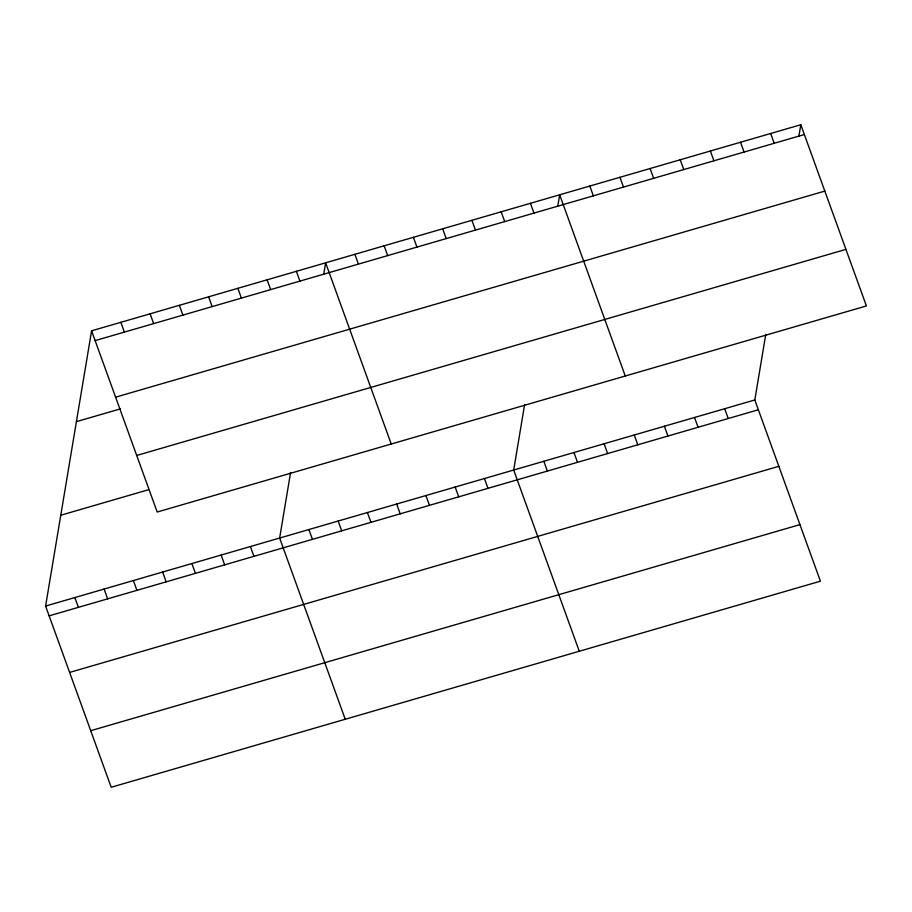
<?xml version="1.0" encoding="UTF-8"?>
<svg xmlns="http://www.w3.org/2000/svg" width="912" height="912" viewBox="0 0 912 912"><rect width="100%" height="100%" fill="white"/><g stroke="black" fill="none" stroke-linecap="round" stroke-linejoin="round"><path stroke-width="1.37" d="M765.772 334.373L754.817 399.969L820.412 581.183L111.196 787.261L45.6 606.058L91.588 330.817L800.804 124.739L866.4 305.942L157.183 512.031L91.588 330.817M290.597 472.45L279.642 538.046L345.238 719.26M323.737 274.17L325.63 262.816L391.225 444.019M524.639 404.449L513.684 470.045L579.28 651.248M557.779 206.158L559.672 194.803L625.267 376.006M798.912 136.093L800.804 124.739M95.133 340.609L804.35 134.531M115.607 397.176L824.824 191.098M76.414 421.652L120.293 408.895M136.709 455.464L845.926 249.375M60.773 515.234L148.542 489.721M45.6 606.058L754.817 399.969M49.145 615.851L758.362 409.762M69.62 672.418L778.837 466.328M90.721 730.694L799.938 524.617M770.663 133.494L774.208 143.287M740.521 142.249L744.067 152.042M710.38 151.016L713.925 160.808M680.238 159.771L683.783 169.564M650.096 168.526L653.642 178.319M724.675 408.736L728.221 418.528M619.955 177.281L623.5 187.074M694.534 417.491L698.079 427.283M589.813 186.048L593.359 195.841M664.392 426.246L667.937 436.039M634.25 435.013L637.796 444.805M530.419 203.308L533.965 213.1M604.109 443.768L607.654 453.56M501.167 211.801L504.701 221.593M573.967 452.523L577.513 462.316M471.903 220.305L475.448 230.098M543.826 461.29L547.371 471.071M442.651 228.809L446.196 238.602M413.398 237.314L416.944 247.095M484.432 478.549L487.966 488.33M384.146 245.807L387.68 255.599M455.168 487.042L458.713 496.835M354.882 254.311L358.427 264.104M425.915 495.547L429.461 505.339M396.663 504.051L400.208 513.844M296.377 271.309L299.923 281.101M367.411 512.544L370.956 522.337M267.125 279.813L270.67 289.606M338.147 521.048L341.692 530.841M237.861 288.317L241.406 298.11M308.894 529.553L312.44 539.345M208.609 296.81L212.154 306.603M179.356 305.315L182.902 315.107M250.39 546.55L253.935 556.343M150.104 313.819L153.649 323.612M221.126 555.055L224.671 564.847M120.84 322.324L124.385 332.105M191.873 563.548L195.419 573.34M162.621 572.052L166.166 581.845M133.369 580.556L136.914 590.349M104.105 589.061L107.65 598.842M74.852 597.554L78.398 607.346"/></g></svg>
